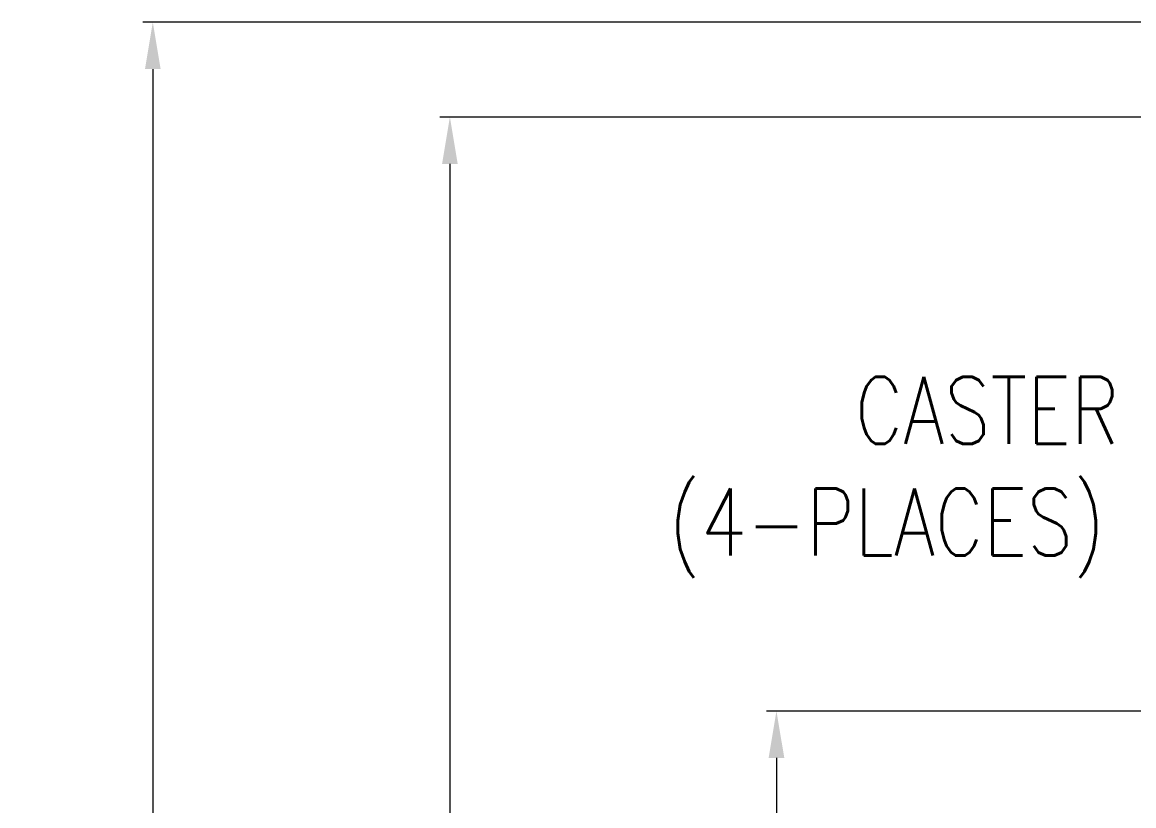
# Model space of a CAD drawing. Header units: inches. Extents: x 40138 to 76695, y -14500 to -5279.
# Drawn here: x 71523.4 to 71855.1, y -9922 to -9688 of the extents above; entities that cross this region are included whole.
import ezdxf

# ---------------------------------------------------------------- set-up
doc = ezdxf.new("R2010")
doc.units = ezdxf.units.IN
doc.header["$LTSCALE"] = 2
doc.header["$MEASUREMENT"] = 0
doc.header["$PDMODE"] = 35
doc.header["$PDSIZE"] = -1
doc.layers.add('M-ANNO-DIMS', color=7, linetype='Continuous', lineweight=13)
doc.styles.add('Roman', font='romans.shx', dxfattribs={"width": 0.8})
doc.styles.get("Standard").update_dxf_attribs({"font": 'romans.shx', "width": 0.8})
doc.dimstyles.new('Details World Wide', dxfattribs={"dimscale": 4, "dimtxt": 4.5, "dimasz": 3.5, "dimexe": 0.75, "dimexo": 0.75, "dimgap": 0.75, "dimtad": 0, "dimtih": 1, "dimtoh": 1, "dimdec": 0, "dimzin": 4, "dimdsep": 46, "dimtxsty": 'Standard', "dimcen": 0, "dimclrd": 256, "dimclre": 256, "dimclrt": 256, "dimadec": 0, "dimazin": 1, "dimtfac": 1, "dimtdec": 0, "dimtmove": 0, "dimatfit": 3, "dimfxl": 1, "dimtolj": 1, "dimtzin": 0, "dimlwd": -1, "dimlwe": -1, "dimarcsym": 0})

# ---------------------------------------------------------------- blocks, each defined once
blk = doc.blocks.new('*D22')
at = {"layer": 'Defpoints', "color": 0, "transparency": 16777216}
for p in [(71651, -9716.26), (72113.51, -9716.26), (72113.51, -10834.64)]:
    blk.add_point(p, dxfattribs=at)
at = {"layer": 'M-ANNO-DIMS', "transparency": 16777216}
for p, q in [((72110.51, -9716.26), (71648, -9716.26)), ((71651, -9730.26), (71651, -10349.88)), ((71651, -10820.64), (71651, -10413.31)), ((72110.51, -10834.64), (71648, -10834.64))]:
    blk.add_line(p, q, dxfattribs=at)
for points in [[(71648.67, -9730.26), (71653.33, -9730.26), (71651, -9716.26)], [(71648.67, -10820.64), (71653.33, -10820.64), (71651, -10834.64)]]:
    blk.add_solid(points, dxfattribs=at)
at = {"layer": 'M-ANNO-DIMS', "transparency": 16777216, "insert": (71651, -10381.59), "char_height": 18, "attachment_point": 5}
blk.add_mtext('\\A1;1118\\P [44.03]', dxfattribs=at)
blk = doc.blocks.new('*D31')
at = {"layer": 'Defpoints', "color": 0, "transparency": 16777216}
for p in [(71562.32, -9687.95), (72089.45, -9687.95), (72089.45, -10862.95)]:
    blk.add_point(p, dxfattribs=at)
at = {"layer": 'M-ANNO-DIMS', "transparency": 16777216}
for p, q in [((72086.45, -9687.95), (71559.32, -9687.95)), ((71562.32, -9701.95), (71562.32, -10224.68)), ((71562.32, -10848.95), (71562.32, -10288.11)), ((72086.45, -10862.95), (71559.32, -10862.95))]:
    blk.add_line(p, q, dxfattribs=at)
for points in [[(71559.99, -9701.95), (71564.66, -9701.95), (71562.32, -9687.95)], [(71559.99, -10848.95), (71564.66, -10848.95), (71562.32, -10862.95)]]:
    blk.add_solid(points, dxfattribs=at)
at = {"layer": 'M-ANNO-DIMS', "transparency": 16777216, "insert": (71562.32, -10256.4), "char_height": 18, "attachment_point": 5}
blk.add_mtext('\\A1;1175\\P [46.26]', dxfattribs=at)
blk = doc.blocks.new('*D72')
at = {"layer": 'Defpoints', "color": 0, "transparency": 16777216}
for p in [(71748.48, -9893.65), (72114.78, -9893.65), (72114.66, -10657.25)]:
    blk.add_point(p, dxfattribs=at)
at = {"layer": 'M-ANNO-DIMS', "transparency": 16777216}
for p, q in [((72111.78, -9893.65), (71745.48, -9893.65)), ((71748.48, -9907.65), (71748.48, -10241.06)), ((71748.48, -10643.25), (71748.48, -10304.49)), ((72111.66, -10657.25), (71745.48, -10657.25))]:
    blk.add_line(p, q, dxfattribs=at)
for points in [[(71746.15, -9907.65), (71750.82, -9907.65), (71748.48, -9893.65)], [(71746.15, -10643.25), (71750.82, -10643.25), (71748.48, -10657.25)]]:
    blk.add_solid(points, dxfattribs=at)
at = {"layer": 'M-ANNO-DIMS', "transparency": 16777216, "insert": (71748.48, -10272.77), "char_height": 18, "attachment_point": 5}
blk.add_mtext('\\A1;764\\P [30.06]', dxfattribs=at)

msp = doc.modelspace()

# ---------------------------------------------------------------- texts
at = {"layer": 'M-ANNO-DIMS', "insert": (71411.007, -9793.882), "char_height": 20, "width": 443.94668, "attachment_point": 1, "style": 'Roman'}
msp.add_mtext('\\pi360.9;CASTER\\P\\pi305.28;(4-PLACES)', dxfattribs=at)

# ---------------------------------------------------------------- dimensions: what is measured, and where the dimension line sits
at = {"layer": 'M-ANNO-DIMS'}
for base, p1, p2, picture, middle in [((71562.322, -9687.953), (72089.446, -10862.947), (72089.446, -9687.953), '*D31', (71562.322, -10256.398)), ((71650.998, -9716.261), (72113.508, -10834.639), (72113.508, -9716.261), '*D22', (71650.998, -10381.593)), ((71748.485, -9893.646), (72114.656, -10657.251), (72114.782, -9893.646), '*D72', (71748.485, -10272.774))]:
    dim = msp.add_linear_dim(base=base, p1=p1, p2=p2, angle=90, dimstyle='Details World Wide', override={"dimpost": '\\X'}, dxfattribs=at)
    dim.commit()
    dim.dimension.update_dxf_attribs({"geometry": picture, "text_midpoint": middle, "dimtype": 160})

doc.saveas('drawing.dxf')
